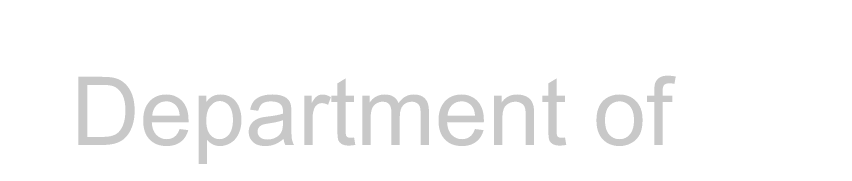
# Model space of a CAD drawing. Header units: millimetres. Extents: x 0 to 420, y 0 to 297.
# Drawn here: x 166.37 to 180.88, y 119.09 to 121.71 of the extents above; entities that cross this region are included whole.
import ezdxf

# ---------------------------------------------------------------- set-up
doc = ezdxf.new("R2010")
doc.units = ezdxf.units.MM
for name, color, linetype in [('GREEN', 96, 'Continuous'), ('L18', 4, 'Continuous'), ('T25', 1, 'Continuous')]:
    doc.layers.add(name, color=color, linetype=linetype)
doc.styles.add('ISO3098B', font='iso3098b.shx')
doc.dimstyles.new('SIGNSDIM', dxfattribs={"dimtxt": 2.5, "dimasz": 0.2, "dimexe": 1.5, "dimexo": 2, "dimgap": 1.5, "dimtad": 1, "dimdec": 4, "dimlfac": 5, "dimrnd": 1, "dimdsep": 46, "dimlunit": 6, "dimtxsty": 'ISO3098B', "dimblk": 'SGNDIM', "dimcen": 2.5, "dimse2": 1, "dimadec": 0, "dimazin": 0, "dimtfac": 1, "dimtdec": 4, "dimtix": 1, "dimtmove": 0, "dimatfit": 3, "dimldrblk": 'SGNDIM', "dimfxl": 1, "dimtolj": 1, "dimtzin": 0, "dimarcsym": 0})

# ---------------------------------------------------------------- blocks, each defined once
blk = doc.blocks.new('SGNDIM')
for p, q in [((0, 4.5), (0, -4.5)), ((0, 0), (-1, 0))]:
    blk.add_line(p, q)
blk = doc.blocks.new('*D23')
at = {"layer": 'DEFPOINTS', "color": 0}
for p in [(164.234, 132.309), (252.321, 132.309), (252.321, 81.644)]:
    blk.add_point(p, dxfattribs=at)
at = {"layer": 'T25', "color": 0, "lineweight": -2}
blk.add_line((164.434, 81.644), (252.121, 81.644), dxfattribs=at)
at = {"layer": 'T25', "color": 0, "lineweight": -2, "xscale": 0.2, "yscale": 0.2, "zscale": 0.2, "rotation": 180}
blk.add_blockref('SGNDIM', (164.234, 81.644), dxfattribs=at)
at = {"layer": 'T25', "color": 0, "lineweight": -2, "xscale": 0.2, "yscale": 0.2, "zscale": 0.2}
blk.add_blockref('SGNDIM', (252.321, 81.644), dxfattribs=at)
at = {"layer": 'T25', "color": 0, "insert": (208.277, 84.394), "char_height": 2.5, "attachment_point": 5, "style": 'ISO3098B'}
blk.add_mtext('\\A1;440', dxfattribs=at)
blk = doc.blocks.new('DECnewlogo')
at = {"layer": 'GREEN'}
h = blk.add_hatch(color=256, dxfattribs=at)
edge = h.paths.add_edge_path()
edge.add_spline(control_points=[(68.814, 14.419), (68.814, 14.419), (68.814, 17.089), (68.814, 17.089), (68.814, 17.089), (68.353, 17.089), (68.353, 17.089), (68.353, 17.089), (68.353, 17.495), (68.353, 17.495), (68.353, 17.495), (68.814, 17.495), (68.814, 17.495), (68.814, 17.495), (68.814, 17.822), (68.814, 17.822), (68.814, 18.029), (68.832, 18.182), (68.869, 18.283), (68.919, 18.418), (69.007, 18.527), (69.134, 18.611), (69.26, 18.695), (69.437, 18.737), (69.665, 18.737), (69.812, 18.737), (69.974, 18.72), (70.152, 18.685), (70.152, 18.685), (70.074, 18.231), (70.074, 18.231), (69.965, 18.25), (69.863, 18.259), (69.766, 18.259), (69.608, 18.259), (69.496, 18.226), (69.43, 18.158), (69.365, 18.091), (69.332, 17.964), (69.332, 17.779), (69.332, 17.779), (69.332, 17.495), (69.332, 17.495), (69.332, 17.495), (69.932, 17.495), (69.932, 17.495), (69.932, 17.495), (69.932, 17.089), (69.932, 17.089), (69.932, 17.089), (69.332, 17.089), (69.332, 17.089), (69.332, 17.089), (69.332, 14.419), (69.332, 14.419), (69.332, 14.419), (68.814, 14.419), (68.814, 14.419)], knot_values=[0, 0, 0, 0, 1, 1, 1, 2, 2, 2, 3, 3, 3, 4, 4, 4, 5, 5, 5, 6, 6, 6, 7, 7, 7, 8, 8, 8, 9, 9, 9, 10, 10, 10, 11, 11, 11, 12, 12, 12, 13, 13, 13, 14, 14, 14, 15, 15, 15, 16, 16, 16, 17, 17, 17, 18, 18, 18, 19, 19, 19, 19], degree=3, periodic=0)
edge = h.paths.add_edge_path(flags=16)
edge.add_spline(control_points=[(65.732, 15.957), (65.732, 15.563), (65.818, 15.268), (65.99, 15.072), (66.162, 14.876), (66.378, 14.778), (66.639, 14.778), (66.897, 14.778), (67.113, 14.877), (67.285, 15.074), (67.456, 15.271), (67.542, 15.571), (67.542, 15.975), (67.542, 16.355), (67.456, 16.643), (67.283, 16.839), (67.11, 17.035), (66.895, 17.133), (66.639, 17.133), (66.378, 17.133), (66.162, 17.035), (65.99, 16.84), (65.818, 16.645), (65.732, 16.351), (65.732, 15.957)], knot_values=[0, 0, 0, 0, 1, 1, 1, 2, 2, 2, 3, 3, 3, 4, 4, 4, 5, 5, 5, 6, 6, 6, 7, 7, 7, 8, 8, 8, 8], degree=3, periodic=0)
edge = h.paths.add_edge_path()
edge.add_spline(control_points=[(65.196, 15.957), (65.196, 16.527), (65.355, 16.948), (65.671, 17.223), (65.936, 17.45), (66.258, 17.564), (66.639, 17.564), (67.061, 17.564), (67.407, 17.426), (67.676, 17.149), (67.944, 16.872), (68.078, 16.489), (68.078, 16.001), (68.078, 15.605), (68.019, 15.293), (67.9, 15.067), (67.781, 14.84), (67.608, 14.663), (67.381, 14.538), (67.154, 14.413), (66.907, 14.35), (66.639, 14.35), (66.208, 14.35), (65.86, 14.488), (65.595, 14.764), (65.329, 15.04), (65.196, 15.438), (65.196, 15.957)], knot_values=[0, 0, 0, 0, 1, 1, 1, 2, 2, 2, 3, 3, 3, 4, 4, 4, 5, 5, 5, 6, 6, 6, 7, 7, 7, 8, 8, 8, 9, 9, 9, 9], degree=3, periodic=0)
edge = h.paths.add_edge_path()
edge.add_spline(control_points=[(63.233, 14.886), (63.233, 14.886), (63.309, 14.425), (63.309, 14.425), (63.162, 14.394), (63.031, 14.379), (62.915, 14.379), (62.725, 14.379), (62.579, 14.409), (62.474, 14.469), (62.37, 14.528), (62.297, 14.607), (62.254, 14.704), (62.212, 14.802), (62.191, 15.007), (62.191, 15.32), (62.191, 15.32), (62.191, 17.089), (62.191, 17.089), (62.191, 17.089), (61.808, 17.089), (61.808, 17.089), (61.808, 17.089), (61.808, 17.495), (61.808, 17.495), (61.808, 17.495), (62.191, 17.495), (62.191, 17.495), (62.191, 17.495), (62.191, 18.257), (62.191, 18.257), (62.191, 18.257), (62.709, 18.569), (62.709, 18.569), (62.709, 18.569), (62.709, 17.495), (62.709, 17.495), (62.709, 17.495), (63.233, 17.495), (63.233, 17.495), (63.233, 17.495), (63.233, 17.089), (63.233, 17.089), (63.233, 17.089), (62.709, 17.089), (62.709, 17.089), (62.709, 17.089), (62.709, 15.291), (62.709, 15.291), (62.709, 15.142), (62.718, 15.047), (62.736, 15.004), (62.755, 14.962), (62.785, 14.928), (62.826, 14.903), (62.868, 14.878), (62.927, 14.865), (63.004, 14.865), (63.062, 14.865), (63.139, 14.872), (63.233, 14.886)], knot_values=[0, 0, 0, 0, 1, 1, 1, 2, 2, 2, 3, 3, 3, 4, 4, 4, 5, 5, 5, 6, 6, 6, 7, 7, 7, 8, 8, 8, 9, 9, 9, 10, 10, 10, 11, 11, 11, 12, 12, 12, 13, 13, 13, 14, 14, 14, 15, 15, 15, 16, 16, 16, 17, 17, 17, 18, 18, 18, 19, 19, 19, 20, 20, 20, 20], degree=3, periodic=0)
edge = h.paths.add_edge_path()
edge.add_spline(control_points=[(58.796, 14.419), (58.796, 14.419), (58.796, 17.495), (58.796, 17.495), (58.796, 17.495), (59.265, 17.495), (59.265, 17.495), (59.265, 17.495), (59.265, 17.058), (59.265, 17.058), (59.491, 17.395), (59.818, 17.564), (60.244, 17.564), (60.43, 17.564), (60.6, 17.531), (60.755, 17.465), (60.911, 17.398), (61.027, 17.311), (61.104, 17.202), (61.182, 17.094), (61.236, 16.966), (61.267, 16.817), (61.286, 16.721), (61.296, 16.552), (61.296, 16.31), (61.296, 16.31), (61.296, 14.419), (61.296, 14.419), (61.296, 14.419), (60.774, 14.419), (60.774, 14.419), (60.774, 14.419), (60.774, 16.29), (60.774, 16.29), (60.774, 16.502), (60.754, 16.661), (60.714, 16.767), (60.673, 16.872), (60.601, 16.956), (60.498, 17.019), (60.394, 17.081), (60.273, 17.113), (60.134, 17.113), (59.912, 17.113), (59.721, 17.042), (59.559, 16.901), (59.398, 16.76), (59.318, 16.493), (59.318, 16.099), (59.318, 16.099), (59.318, 14.419), (59.318, 14.419), (59.318, 14.419), (58.796, 14.419), (58.796, 14.419)], knot_values=[0, 0, 0, 0, 1, 1, 1, 2, 2, 2, 3, 3, 3, 4, 4, 4, 5, 5, 5, 6, 6, 6, 7, 7, 7, 8, 8, 8, 9, 9, 9, 10, 10, 10, 11, 11, 11, 12, 12, 12, 13, 13, 13, 14, 14, 14, 15, 15, 15, 16, 16, 16, 17, 17, 17, 18, 18, 18, 18], degree=3, periodic=0)
edge = h.paths.add_edge_path(flags=16)
edge.add_spline(control_points=[(55.891, 16.253), (55.891, 16.253), (57.609, 16.253), (57.609, 16.253), (57.586, 16.511), (57.52, 16.705), (57.412, 16.835), (57.246, 17.035), (57.031, 17.136), (56.766, 17.136), (56.527, 17.136), (56.325, 17.056), (56.162, 16.895), (55.999, 16.735), (55.909, 16.521), (55.891, 16.253)], knot_values=[0, 0, 0, 0, 1, 1, 1, 2, 2, 2, 3, 3, 3, 4, 4, 4, 5, 5, 5, 5], degree=3, periodic=0)
edge = h.paths.add_edge_path()
edge.add_spline(control_points=[(57.603, 15.41), (57.603, 15.41), (58.142, 15.343), (58.142, 15.343), (58.057, 15.028), (57.899, 14.784), (57.67, 14.61), (57.44, 14.437), (57.146, 14.35), (56.789, 14.35), (56.339, 14.35), (55.983, 14.488), (55.719, 14.765), (55.456, 15.042), (55.324, 15.431), (55.324, 15.931), (55.324, 16.448), (55.457, 16.85), (55.723, 17.136), (55.99, 17.421), (56.335, 17.564), (56.76, 17.564), (57.171, 17.564), (57.508, 17.424), (57.768, 17.144), (58.029, 16.865), (58.159, 16.471), (58.159, 15.963), (58.159, 15.932), (58.158, 15.886), (58.156, 15.824), (58.156, 15.824), (55.862, 15.824), (55.862, 15.824), (55.882, 15.486), (55.977, 15.227), (56.149, 15.048), (56.321, 14.868), (56.535, 14.778), (56.792, 14.778), (56.983, 14.778), (57.146, 14.829), (57.282, 14.929), (57.417, 15.029), (57.524, 15.19), (57.603, 15.41)], knot_values=[0, 0, 0, 0, 1, 1, 1, 2, 2, 2, 3, 3, 3, 4, 4, 4, 5, 5, 5, 6, 6, 6, 7, 7, 7, 8, 8, 8, 9, 9, 9, 10, 10, 10, 11, 11, 11, 12, 12, 12, 13, 13, 13, 14, 14, 14, 15, 15, 15, 15], degree=3, periodic=0)
edge = h.paths.add_edge_path()
edge.add_spline(control_points=[(50.557, 14.419), (50.557, 14.419), (50.557, 17.495), (50.557, 17.495), (50.557, 17.495), (51.023, 17.495), (51.023, 17.495), (51.023, 17.495), (51.023, 17.063), (51.023, 17.063), (51.12, 17.214), (51.248, 17.335), (51.408, 17.427), (51.569, 17.519), (51.751, 17.564), (51.956, 17.564), (52.183, 17.564), (52.37, 17.517), (52.516, 17.423), (52.662, 17.328), (52.765, 17.196), (52.824, 17.026), (53.068, 17.385), (53.384, 17.564), (53.774, 17.564), (54.079, 17.564), (54.314, 17.48), (54.478, 17.311), (54.642, 17.142), (54.724, 16.882), (54.724, 16.531), (54.724, 16.531), (54.724, 14.419), (54.724, 14.419), (54.724, 14.419), (54.206, 14.419), (54.206, 14.419), (54.206, 14.419), (54.206, 16.357), (54.206, 16.357), (54.206, 16.565), (54.189, 16.715), (54.155, 16.807), (54.122, 16.899), (54.06, 16.973), (53.971, 17.029), (53.883, 17.085), (53.778, 17.113), (53.658, 17.113), (53.442, 17.113), (53.263, 17.041), (53.12, 16.897), (52.977, 16.753), (52.906, 16.523), (52.906, 16.206), (52.906, 16.206), (52.906, 14.419), (52.906, 14.419), (52.906, 14.419), (52.384, 14.419), (52.384, 14.419), (52.384, 14.419), (52.384, 16.418), (52.384, 16.418), (52.384, 16.649), (52.342, 16.823), (52.257, 16.939), (52.172, 17.055), (52.033, 17.113), (51.84, 17.113), (51.693, 17.113), (51.557, 17.074), (51.433, 16.997), (51.308, 16.92), (51.218, 16.807), (51.162, 16.658), (51.106, 16.509), (51.078, 16.295), (51.078, 16.015), (51.078, 16.015), (51.078, 14.419), (51.078, 14.419), (51.078, 14.419), (50.557, 14.419), (50.557, 14.419)], knot_values=[0, 0, 0, 0, 1, 1, 1, 2, 2, 2, 3, 3, 3, 4, 4, 4, 5, 5, 5, 6, 6, 6, 7, 7, 7, 8, 8, 8, 9, 9, 9, 10, 10, 10, 11, 11, 11, 12, 12, 12, 13, 13, 13, 14, 14, 14, 15, 15, 15, 16, 16, 16, 17, 17, 17, 18, 18, 18, 19, 19, 19, 20, 20, 20, 21, 21, 21, 22, 22, 22, 23, 23, 23, 24, 24, 24, 25, 25, 25, 26, 26, 26, 27, 27, 27, 28, 28, 28, 28], degree=3, periodic=0)
edge = h.paths.add_edge_path()
edge.add_spline(control_points=[(50.047, 14.886), (50.047, 14.886), (50.122, 14.425), (50.122, 14.425), (49.976, 14.394), (49.844, 14.379), (49.729, 14.379), (49.539, 14.379), (49.393, 14.409), (49.288, 14.469), (49.184, 14.528), (49.111, 14.607), (49.068, 14.704), (49.026, 14.802), (49.005, 15.007), (49.005, 15.32), (49.005, 15.32), (49.005, 17.089), (49.005, 17.089), (49.005, 17.089), (48.622, 17.089), (48.622, 17.089), (48.622, 17.089), (48.622, 17.495), (48.622, 17.495), (48.622, 17.495), (49.005, 17.495), (49.005, 17.495), (49.005, 17.495), (49.005, 18.257), (49.005, 18.257), (49.005, 18.257), (49.523, 18.569), (49.523, 18.569), (49.523, 18.569), (49.523, 17.495), (49.523, 17.495), (49.523, 17.495), (50.047, 17.495), (50.047, 17.495), (50.047, 17.495), (50.047, 17.089), (50.047, 17.089), (50.047, 17.089), (49.523, 17.089), (49.523, 17.089), (49.523, 17.089), (49.523, 15.291), (49.523, 15.291), (49.523, 15.142), (49.532, 15.047), (49.551, 15.004), (49.569, 14.962), (49.599, 14.928), (49.64, 14.903), (49.682, 14.878), (49.741, 14.865), (49.818, 14.865), (49.876, 14.865), (49.953, 14.872), (50.047, 14.886)], knot_values=[0, 0, 0, 0, 1, 1, 1, 2, 2, 2, 3, 3, 3, 4, 4, 4, 5, 5, 5, 6, 6, 6, 7, 7, 7, 8, 8, 8, 9, 9, 9, 10, 10, 10, 11, 11, 11, 12, 12, 12, 13, 13, 13, 14, 14, 14, 15, 15, 15, 16, 16, 16, 17, 17, 17, 18, 18, 18, 19, 19, 19, 20, 20, 20, 20], degree=3, periodic=0)
edge = h.paths.add_edge_path()
edge.add_spline(control_points=[(46.928, 14.419), (46.928, 14.419), (46.928, 17.495), (46.928, 17.495), (46.928, 17.495), (47.397, 17.495), (47.397, 17.495), (47.397, 17.495), (47.397, 17.029), (47.397, 17.029), (47.517, 17.247), (47.627, 17.391), (47.729, 17.46), (47.83, 17.53), (47.942, 17.564), (48.063, 17.564), (48.239, 17.564), (48.418, 17.508), (48.599, 17.396), (48.599, 17.396), (48.42, 16.913), (48.42, 16.913), (48.292, 16.988), (48.165, 17.026), (48.037, 17.026), (47.923, 17.026), (47.821, 16.992), (47.73, 16.923), (47.64, 16.854), (47.575, 16.759), (47.536, 16.638), (47.478, 16.452), (47.449, 16.25), (47.449, 16.029), (47.449, 16.029), (47.449, 14.419), (47.449, 14.419), (47.449, 14.419), (46.928, 14.419), (46.928, 14.419)], knot_values=[0, 0, 0, 0, 1, 1, 1, 2, 2, 2, 3, 3, 3, 4, 4, 4, 5, 5, 5, 6, 6, 6, 7, 7, 7, 8, 8, 8, 9, 9, 9, 10, 10, 10, 11, 11, 11, 12, 12, 12, 13, 13, 13, 13], degree=3, periodic=0)
edge = h.paths.add_edge_path(flags=16)
edge.add_spline(control_points=[(45.599, 15.963), (45.41, 15.886), (45.126, 15.82), (44.747, 15.766), (44.533, 15.735), (44.381, 15.7), (44.293, 15.662), (44.204, 15.623), (44.135, 15.567), (44.087, 15.492), (44.039, 15.418), (44.015, 15.335), (44.015, 15.245), (44.015, 15.106), (44.067, 14.99), (44.172, 14.897), (44.278, 14.804), (44.432, 14.758), (44.634, 14.758), (44.835, 14.758), (45.014, 14.802), (45.17, 14.89), (45.327, 14.978), (45.441, 15.098), (45.515, 15.25), (45.571, 15.368), (45.599, 15.542), (45.599, 15.772), (45.599, 15.772), (45.599, 15.963), (45.599, 15.963)], knot_values=[0, 0, 0, 0, 1, 1, 1, 2, 2, 2, 3, 3, 3, 4, 4, 4, 5, 5, 5, 6, 6, 6, 7, 7, 7, 8, 8, 8, 9, 9, 9, 10, 10, 10, 10], degree=3, periodic=0)
edge = h.paths.add_edge_path()
edge.add_spline(control_points=[(45.642, 14.799), (45.449, 14.635), (45.263, 14.519), (45.085, 14.451), (44.906, 14.384), (44.714, 14.35), (44.51, 14.35), (44.172, 14.35), (43.912, 14.432), (43.731, 14.597), (43.549, 14.762), (43.459, 14.973), (43.459, 15.23), (43.459, 15.381), (43.493, 15.518), (43.561, 15.643), (43.63, 15.767), (43.72, 15.867), (43.831, 15.943), (43.942, 16.018), (44.067, 16.075), (44.206, 16.114), (44.308, 16.141), (44.462, 16.167), (44.669, 16.192), (45.09, 16.242), (45.4, 16.302), (45.599, 16.371), (45.601, 16.443), (45.602, 16.488), (45.602, 16.507), (45.602, 16.72), (45.552, 16.869), (45.454, 16.956), (45.321, 17.074), (45.123, 17.133), (44.86, 17.133), (44.615, 17.133), (44.434, 17.09), (44.317, 17.004), (44.2, 16.918), (44.114, 16.766), (44.058, 16.548), (44.058, 16.548), (43.548, 16.617), (43.548, 16.617), (43.595, 16.836), (43.671, 17.012), (43.777, 17.146), (43.883, 17.28), (44.037, 17.383), (44.238, 17.456), (44.438, 17.528), (44.671, 17.564), (44.935, 17.564), (45.198, 17.564), (45.411, 17.533), (45.576, 17.472), (45.74, 17.41), (45.86, 17.332), (45.938, 17.239), (46.015, 17.145), (46.069, 17.027), (46.1, 16.884), (46.117, 16.795), (46.126, 16.635), (46.126, 16.403), (46.126, 16.403), (46.126, 15.708), (46.126, 15.708), (46.126, 15.223), (46.137, 14.917), (46.159, 14.789), (46.181, 14.66), (46.225, 14.537), (46.291, 14.419), (46.291, 14.419), (45.746, 14.419), (45.746, 14.419), (45.692, 14.527), (45.658, 14.654), (45.642, 14.799)], knot_values=[0, 0, 0, 0, 1, 1, 1, 2, 2, 2, 3, 3, 3, 4, 4, 4, 5, 5, 5, 6, 6, 6, 7, 7, 7, 8, 8, 8, 9, 9, 9, 10, 10, 10, 11, 11, 11, 12, 12, 12, 13, 13, 13, 14, 14, 14, 15, 15, 15, 16, 16, 16, 17, 17, 17, 18, 18, 18, 19, 19, 19, 20, 20, 20, 21, 21, 21, 22, 22, 22, 23, 23, 23, 24, 24, 24, 25, 25, 25, 26, 26, 26, 27, 27, 27, 27], degree=3, periodic=0)
edge = h.paths.add_edge_path(flags=16)
edge.add_spline(control_points=[(40.809, 15.94), (40.809, 15.544), (40.889, 15.251), (41.049, 15.062), (41.209, 14.873), (41.403, 14.778), (41.631, 14.778), (41.863, 14.778), (42.061, 14.876), (42.226, 15.072), (42.391, 15.268), (42.474, 15.572), (42.474, 15.983), (42.474, 16.375), (42.393, 16.669), (42.232, 16.864), (42.071, 17.059), (41.878, 17.156), (41.654, 17.156), (41.432, 17.156), (41.236, 17.052), (41.065, 16.845), (40.894, 16.637), (40.809, 16.336), (40.809, 15.94)], knot_values=[0, 0, 0, 0, 1, 1, 1, 2, 2, 2, 3, 3, 3, 4, 4, 4, 5, 5, 5, 6, 6, 6, 7, 7, 7, 8, 8, 8, 8], degree=3, periodic=0)
edge = h.paths.add_edge_path()
edge.add_spline(control_points=[(40.337, 13.241), (40.337, 13.241), (40.337, 17.495), (40.337, 17.495), (40.337, 17.495), (40.812, 17.495), (40.812, 17.495), (40.812, 17.495), (40.812, 17.095), (40.812, 17.095), (40.924, 17.252), (41.05, 17.369), (41.191, 17.447), (41.332, 17.525), (41.503, 17.564), (41.703, 17.564), (41.966, 17.564), (42.198, 17.497), (42.399, 17.362), (42.599, 17.226), (42.751, 17.036), (42.853, 16.79), (42.956, 16.543), (43.007, 16.274), (43.007, 15.98), (43.007, 15.666), (42.95, 15.382), (42.837, 15.13), (42.724, 14.878), (42.56, 14.685), (42.345, 14.551), (42.13, 14.417), (41.903, 14.35), (41.666, 14.35), (41.492, 14.35), (41.336, 14.387), (41.198, 14.46), (41.06, 14.533), (40.947, 14.626), (40.858, 14.738), (40.858, 14.738), (40.858, 13.241), (40.858, 13.241), (40.858, 13.241), (40.337, 13.241), (40.337, 13.241)], knot_values=[0, 0, 0, 0, 1, 1, 1, 2, 2, 2, 3, 3, 3, 4, 4, 4, 5, 5, 5, 6, 6, 6, 7, 7, 7, 8, 8, 8, 9, 9, 9, 10, 10, 10, 11, 11, 11, 12, 12, 12, 13, 13, 13, 14, 14, 14, 15, 15, 15, 15], degree=3, periodic=0)
edge = h.paths.add_edge_path(flags=16)
edge.add_spline(control_points=[(37.432, 16.253), (37.432, 16.253), (39.149, 16.253), (39.149, 16.253), (39.126, 16.511), (39.06, 16.705), (38.952, 16.835), (38.786, 17.035), (38.571, 17.136), (38.306, 17.136), (38.067, 17.136), (37.866, 17.056), (37.703, 16.895), (37.539, 16.735), (37.449, 16.521), (37.432, 16.253)], knot_values=[0, 0, 0, 0, 1, 1, 1, 2, 2, 2, 3, 3, 3, 4, 4, 4, 5, 5, 5, 5], degree=3, periodic=0)
edge = h.paths.add_edge_path()
edge.add_spline(control_points=[(39.143, 15.41), (39.143, 15.41), (39.682, 15.343), (39.682, 15.343), (39.597, 15.028), (39.44, 14.784), (39.21, 14.61), (38.98, 14.437), (38.687, 14.35), (38.33, 14.35), (37.88, 14.35), (37.523, 14.488), (37.259, 14.765), (36.996, 15.042), (36.864, 15.431), (36.864, 15.931), (36.864, 16.448), (36.997, 16.85), (37.264, 17.136), (37.53, 17.421), (37.876, 17.564), (38.301, 17.564), (38.712, 17.564), (39.048, 17.424), (39.308, 17.144), (39.569, 16.865), (39.699, 16.471), (39.699, 15.963), (39.699, 15.932), (39.698, 15.886), (39.697, 15.824), (39.697, 15.824), (37.403, 15.824), (37.403, 15.824), (37.422, 15.486), (37.518, 15.227), (37.69, 15.048), (37.861, 14.868), (38.076, 14.778), (38.332, 14.778), (38.524, 14.778), (38.687, 14.829), (38.822, 14.929), (38.957, 15.029), (39.064, 15.19), (39.143, 15.41)], knot_values=[0, 0, 0, 0, 1, 1, 1, 2, 2, 2, 3, 3, 3, 4, 4, 4, 5, 5, 5, 6, 6, 6, 7, 7, 7, 8, 8, 8, 9, 9, 9, 10, 10, 10, 11, 11, 11, 12, 12, 12, 13, 13, 13, 14, 14, 14, 15, 15, 15, 15], degree=3, periodic=0)
edge = h.paths.add_edge_path(flags=16)
edge.add_spline(control_points=[(33.383, 14.92), (33.383, 14.92), (34.289, 14.92), (34.289, 14.92), (34.57, 14.92), (34.789, 14.946), (34.948, 14.999), (35.108, 15.051), (35.235, 15.124), (35.329, 15.219), (35.463, 15.352), (35.566, 15.531), (35.641, 15.756), (35.715, 15.981), (35.752, 16.253), (35.752, 16.574), (35.752, 17.018), (35.679, 17.359), (35.533, 17.598), (35.388, 17.836), (35.211, 17.996), (35.002, 18.077), (34.851, 18.135), (34.609, 18.164), (34.275, 18.164), (34.275, 18.164), (33.383, 18.164), (33.383, 18.164), (33.383, 18.164), (33.383, 14.92), (33.383, 14.92)], knot_values=[0, 0, 0, 0, 1, 1, 1, 2, 2, 2, 3, 3, 3, 4, 4, 4, 5, 5, 5, 6, 6, 6, 7, 7, 7, 8, 8, 8, 9, 9, 9, 10, 10, 10, 10], degree=3, periodic=0)
edge = h.paths.add_edge_path()
edge.add_spline(control_points=[(32.821, 14.419), (32.821, 14.419), (32.821, 18.665), (32.821, 18.665), (32.821, 18.665), (34.284, 18.665), (34.284, 18.665), (34.614, 18.665), (34.866, 18.645), (35.04, 18.604), (35.283, 18.548), (35.49, 18.447), (35.662, 18.3), (35.886, 18.111), (36.054, 17.869), (36.165, 17.575), (36.276, 17.28), (36.331, 16.944), (36.331, 16.565), (36.331, 16.243), (36.294, 15.957), (36.218, 15.708), (36.143, 15.459), (36.046, 15.253), (35.929, 15.09), (35.811, 14.927), (35.682, 14.798), (35.542, 14.704), (35.402, 14.611), (35.233, 14.54), (35.035, 14.492), (34.837, 14.443), (34.61, 14.419), (34.353, 14.419), (34.353, 14.419), (32.821, 14.419), (32.821, 14.419)], knot_values=[0, 0, 0, 0, 1, 1, 1, 2, 2, 2, 3, 3, 3, 4, 4, 4, 5, 5, 5, 6, 6, 6, 7, 7, 7, 8, 8, 8, 9, 9, 9, 10, 10, 10, 11, 11, 11, 12, 12, 12, 12], degree=3, periodic=0)

msp = doc.modelspace()

# ---------------------------------------------------------------- block references
at = {"layer": 'L18', "xscale": 0.2834888108865599, "yscale": 0.2834888108865581, "zscale": 0.2834888108865585}
msp.add_blockref('DECnewlogo', (158.163946, 115.35007), dxfattribs=at)

# ---------------------------------------------------------------- dimensions: what is measured, and where the dimension line sits
at = {"layer": 'T25'}
dim = msp.add_linear_dim(base=(252.320752, 81.643649), p1=(164.233549, 132.309212), p2=(252.320752, 132.309212), dimstyle='SIGNSDIM', override={"dimse1": 1}, dxfattribs=at)
dim.commit()
dim.dimension.update_dxf_attribs({"geometry": '*D23', "text_midpoint": (208.277151, 84.393649)})

doc.saveas('drawing.dxf')
